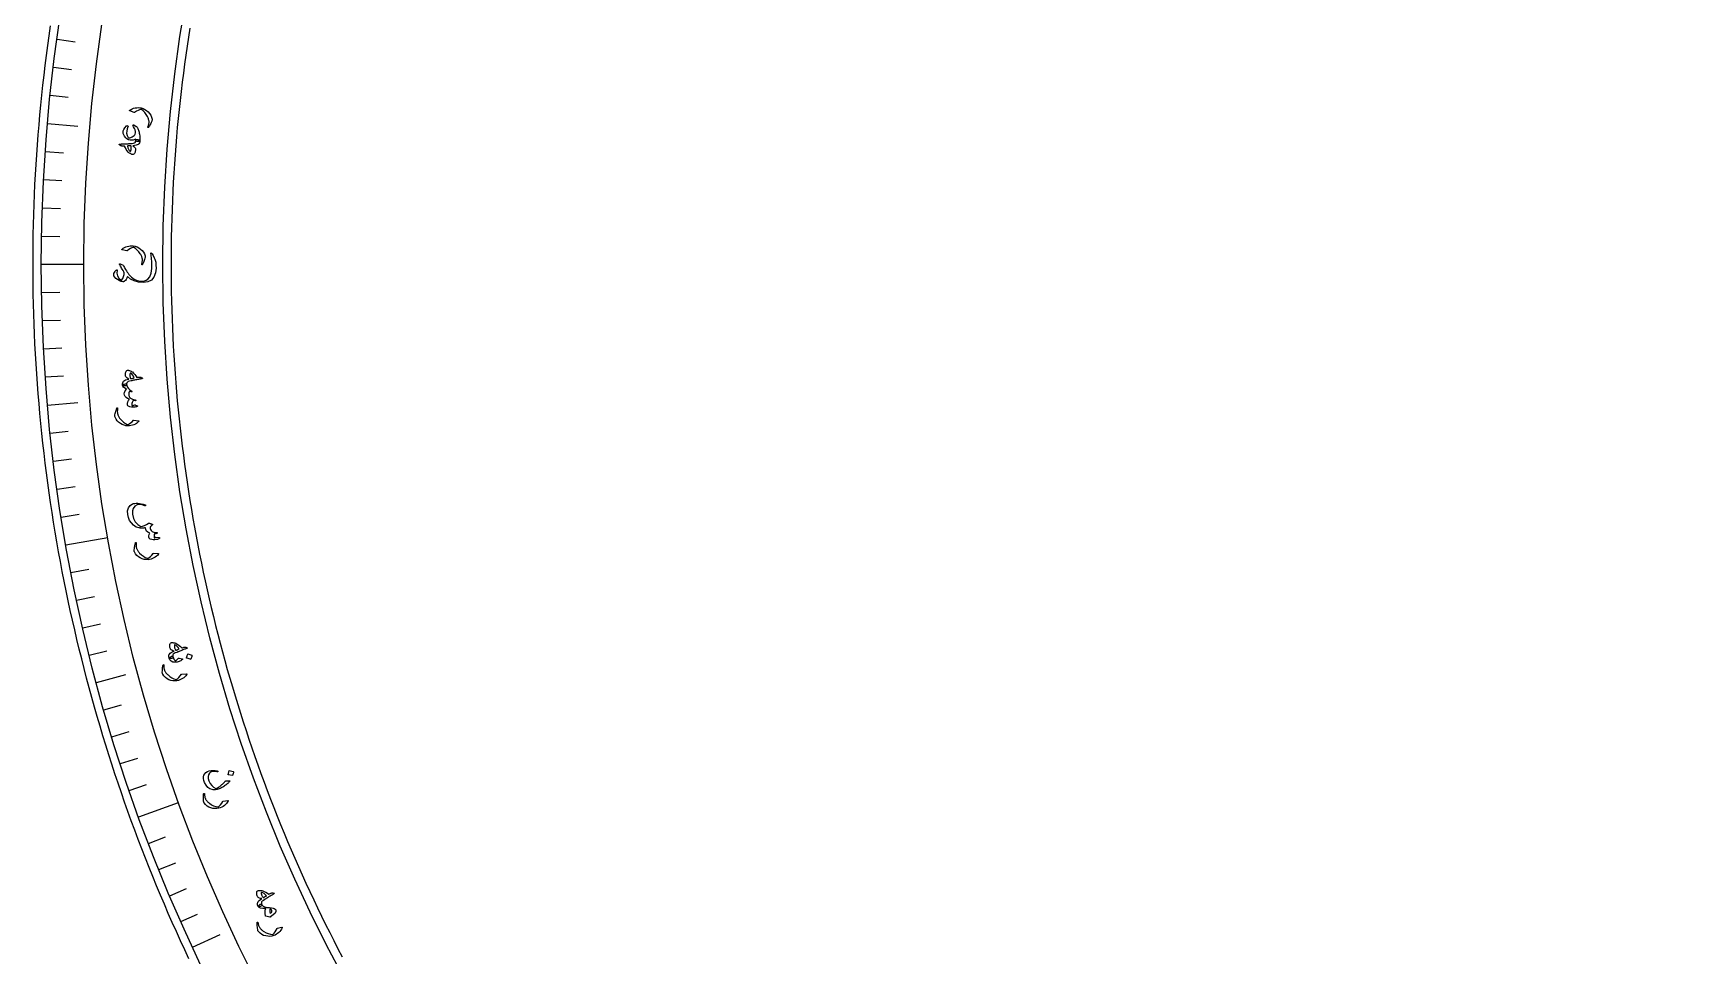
# Model space of a CAD drawing. Header units: millimetres. Extents: x -80 to 80, y -80 to 104.
# Drawn here: x -80.5 to 1.4, y -34.3 to 11.5 of the extents above; entities that cross this region are included whole.
import ezdxf

# ---------------------------------------------------------------- set-up
doc = ezdxf.new("R2010")
doc.units = ezdxf.units.MM
for name, color, linetype in [('CUT_INNER', 6, 'Continuous'), ('CUT_OUTER', 1, 'Continuous'), ('ENGRAVE', 7, 'Continuous'), ('ENGRAVE_FINE', 8, 'Continuous'), ('TEXT', 5, 'Continuous')]:
    doc.layers.add(name, color=color, linetype=linetype)

msp = doc.modelspace()

# ---------------------------------------------------------------- linework, layer by layer
at = {"layer": 'CUT_INNER'}
msp.add_lwpolyline([(-72.7222, 11.7011), (-72.7926, 11.2547), (-72.8603, 10.8078), (-72.9252, 10.3605), (-72.9874, 9.9129), (-73.0469, 9.4648), (-73.1036, 9.0165), (-73.1575, 8.5677), (-73.2087, 8.1187), (-73.2571, 7.6693), (-73.3028, 7.2197), (-73.3457, 6.7698), (-73.3859, 6.3196), (-73.4233, 5.8692), (-73.4579, 5.4186), (-73.4898, 4.9678), (-73.5189, 4.5167), (-73.5452, 4.0655), (-73.5688, 3.6142), (-73.5896, 3.1627), (-73.6076, 2.7111), (-73.6228, 2.2594), (-73.6353, 1.8076), (-73.645, 1.3558), (-73.652, 0.9039), (-73.6561, 0.452), (-73.6575, 0), (-73.6561, -0.452), (-73.652, -0.9039), (-73.645, -1.3558), (-73.6353, -1.8076), (-73.6228, -2.2594), (-73.6076, -2.7111), (-73.5896, -3.1627), (-73.5688, -3.6142), (-73.5452, -4.0655), (-73.5189, -4.5167), (-73.4898, -4.9678), (-73.4579, -5.4186), (-73.4233, -5.8692), (-73.3859, -6.3196), (-73.3457, -6.7698), (-73.3028, -7.2197), (-73.2571, -7.6693), (-73.2087, -8.1187), (-73.1575, -8.5677), (-73.1036, -9.0165), (-73.0469, -9.4648), (-72.9874, -9.9129), (-72.9252, -10.3605), (-72.8603, -10.8078), (-72.7926, -11.2547), (-72.7222, -11.7011), (-72.649, -12.1471), (-72.5731, -12.5926), (-72.4945, -13.0377), (-72.4131, -13.4823), (-72.329, -13.9263), (-72.2422, -14.3699), (-72.1527, -14.8129), (-72.0604, -15.2553), (-71.9655, -15.6972), (-71.8678, -16.1384), (-71.7674, -16.5791), (-71.6643, -17.0192), (-71.5585, -17.4586), (-71.4501, -17.8973), (-71.3389, -18.3354), (-71.2251, -18.7728), (-71.1085, -19.2094), (-70.9893, -19.6454), (-70.8675, -20.0806), (-70.7429, -20.5151), (-70.6157, -20.9487), (-70.4858, -21.3816), (-70.3533, -21.8137), (-70.2181, -22.245), (-70.0803, -22.6754), (-69.9399, -23.105), (-69.7968, -23.5337), (-69.6511, -23.9615), (-69.5027, -24.3885), (-69.3518, -24.8145), (-69.1982, -25.2395), (-69.042, -25.6636), (-68.8833, -26.0868), (-68.7219, -26.509), (-68.558, -26.9301), (-68.3914, -27.3503), (-68.2223, -27.7694), (-68.0507, -28.1875), (-67.8764, -28.6045), (-67.6996, -29.0205), (-67.5203, -29.4353), (-67.3384, -29.8491), (-67.154, -30.2617), (-66.967, -30.6732), (-66.7776, -31.0835), (-66.5856, -31.4926), (-66.3911, -31.9006), (-66.1941, -32.3074), (-65.9946, -32.7129), (-65.7927, -33.1172), (-65.5882, -33.5203), (-65.3813, -33.9221), (-65.1719, -34.3227)], dxfattribs=at)
at = {"layer": 'CUT_OUTER'}
msp.add_lwpolyline([(-72.7711, -34.4182), (-72.981, -33.971), (-73.188, -33.5226), (-73.3923, -33.0729), (-73.5939, -32.6219), (-73.7927, -32.1697), (-73.9887, -31.7164), (-74.1819, -31.2618), (-74.3723, -30.806), (-74.5599, -30.3491), (-74.7447, -29.891), (-74.9267, -29.4318), (-75.1059, -28.9716), (-75.2823, -28.5102), (-75.4558, -28.0477), (-75.6265, -27.5842), (-75.7943, -27.1196), (-75.9593, -26.6541), (-76.1214, -26.1875), (-76.2806, -25.7199), (-76.437, -25.2514), (-76.5905, -24.7819), (-76.7411, -24.3115), (-76.8889, -23.8401), (-77.0337, -23.3679), (-77.1756, -22.8948), (-77.3147, -22.4208), (-77.4508, -21.946), (-77.584, -21.4704), (-77.7143, -20.9939), (-77.8416, -20.5167), (-77.966, -20.0387), (-78.0875, -19.5599), (-78.2061, -19.0804), (-78.3217, -18.6002), (-78.4343, -18.1193), (-78.544, -17.6376), (-78.6508, -17.1554), (-78.7545, -16.6725), (-78.8554, -16.1889), (-78.9532, -15.7048), (-79.0481, -15.22), (-79.14, -14.7347), (-79.2289, -14.2488), (-79.3149, -13.7624), (-79.3978, -13.2755), (-79.4778, -12.7881), (-79.5547, -12.3002), (-79.6287, -11.8118), (-79.6997, -11.323), (-79.7677, -10.8337), (-79.8326, -10.3441), (-79.8946, -9.8541), (-79.9536, -9.3636), (-80.0095, -8.8729), (-80.0624, -8.3818), (-80.1124, -7.8904), (-80.1593, -7.3987), (-80.2032, -6.9067), (-80.244, -6.4144), (-80.2819, -5.9219), (-80.3167, -5.4292), (-80.3485, -4.9363), (-80.3773, -4.4432), (-80.403, -3.9499), (-80.4258, -3.4565), (-80.4455, -2.963), (-80.4621, -2.4693), (-80.4758, -1.9756), (-80.4864, -1.4817), (-80.4939, -0.9879), (-80.4985, -0.4939), (-80.5, 0), (-80.4985, 0.4939), (-80.4939, 0.9879), (-80.4864, 1.4817), (-80.4758, 1.9756), (-80.4621, 2.4693), (-80.4455, 2.963), (-80.4258, 3.4565), (-80.403, 3.9499), (-80.3773, 4.4432), (-80.3485, 4.9363), (-80.3167, 5.4292), (-80.2819, 5.9219), (-80.244, 6.4144), (-80.2032, 6.9067), (-80.1593, 7.3987), (-80.1124, 7.8904), (-80.0624, 8.3818), (-80.0095, 8.8729), (-79.9536, 9.3636), (-79.8946, 9.8541), (-79.8326, 10.3441), (-79.7677, 10.8337), (-79.6997, 11.323), (-79.6287, 11.8118)], dxfattribs=at)
at = {"layer": 'ENGRAVE'}
for points in [[(-79.7847, 6.9803), (-78.2851, 6.8491)], [(-80.0894, 0), (-77.982, 0)], [(-79.7847, -6.9803), (-78.2851, -6.8491)], [(-78.8727, -13.9074), (-76.7972, -13.5414)], [(-77.3605, -20.7287), (-75.9064, -20.3391)], [(-75.2595, -27.3922), (-73.2791, -26.6714)], [(-72.5857, -33.8473), (-71.2214, -33.2111)]]:
    msp.add_lwpolyline(points, dxfattribs=at)
for radius in [80.0894, 77.982, 74.068]:
    msp.add_circle((0, 0), radius, dxfattribs=at)
at = {"layer": 'ENGRAVE_FINE'}
for points in [[(-79.31, 11.1463), (-78.4156, 11.0206)], [(-79.4925, 9.7604), (-78.596, 9.6504)], [(-79.6507, 8.3716), (-78.7524, 8.2772)], [(-79.8944, 5.5868), (-78.9933, 5.5238)], [(-79.9797, 4.1916), (-79.0777, 4.1443)], [(-80.0407, 2.7951), (-79.138, 2.7636)], [(-80.0773, 1.3978), (-79.1742, 1.382)], [(-80.0773, -1.3978), (-79.1742, -1.382)], [(-80.0407, -2.7951), (-79.138, -2.7636)], [(-79.9797, -4.1916), (-79.0777, -4.1443)], [(-79.8944, -5.5868), (-78.9933, -5.5238)], [(-79.6507, -8.3716), (-78.7524, -8.2772)], [(-79.4925, -9.7604), (-78.596, -9.6504)], [(-79.31, -11.1463), (-78.4156, -11.0206)], [(-79.1034, -12.5288), (-78.2113, -12.3875)], [(-78.618, -15.2818), (-77.7314, -15.1094)], [(-78.3393, -16.6515), (-77.4558, -16.4637)], [(-78.0368, -18.0162), (-77.1567, -17.813)], [(-77.7105, -19.3754), (-76.8341, -19.1569)], [(-76.9869, -22.0756), (-76.1187, -21.8267)], [(-76.5899, -23.4159), (-75.7262, -23.1518)], [(-76.1696, -24.749), (-75.3106, -24.4699)], [(-75.7261, -26.0746), (-74.8721, -25.7805)], [(-74.7699, -28.7015), (-73.9267, -28.3778)], [(-74.2576, -30.002), (-73.4202, -29.6637)], [(-73.7227, -31.2934), (-72.8913, -30.9405)], [(-73.1654, -32.5753), (-72.3402, -32.2079)]]:
    msp.add_lwpolyline(points, dxfattribs=at)
at = {"layer": 'TEXT'}
for points in [[(-75.7033, 7.5999), (-75.7073, 7.6016), (-75.7103, 7.6034), (-75.7125, 7.6055), (-75.7139, 7.6078), (-75.7138, 7.6141), (-75.7102, 7.6216), (-75.7031, 7.6301), (-75.6925, 7.6397), (-75.6398, 7.6757), (-75.5801, 7.7053), (-75.5134, 7.7285), (-75.4396, 7.7453), (-75.361, 7.7562), (-75.2842, 7.7598), (-75.2093, 7.7563), (-75.1363, 7.7457), (-75.0418, 7.716), (-74.9524, 7.6739), (-74.8683, 7.6196), (-74.7894, 7.553), (-74.7195, 7.4759), (-74.6648, 7.3905), (-74.6252, 7.2966), (-74.6008, 7.1942), (-74.5976, 7.1671), (-74.5986, 7.1404), (-74.6038, 7.1141), (-74.6132, 7.0881), (-74.6407, 7.029), (-74.6659, 6.9755), (-74.6891, 6.9279), (-74.7101, 6.886), (-74.7291, 6.8501), (-74.7459, 6.8203), (-74.7605, 6.7965), (-74.7731, 6.7788), (-74.7768, 6.7753), (-74.7804, 6.7728), (-74.7839, 6.7714), (-74.7873, 6.7712), (-74.7916, 6.772), (-74.7956, 6.7736), (-74.7992, 6.776), (-74.8024, 6.7793), (-74.8047, 6.7833), (-74.8056, 6.7879), (-74.805, 6.7933), (-74.8029, 6.7994), (-74.7891, 6.8365), (-74.7773, 6.8721), (-74.7674, 6.9061), (-74.7595, 6.9387), (-74.7536, 6.97), (-74.7495, 7.0004), (-74.7474, 7.0298), (-74.7472, 7.0584), (-74.7491, 7.087), (-74.7533, 7.1168), (-74.7597, 7.1479), (-74.7684, 7.1801), (-74.7795, 7.2136), (-74.7932, 7.2483), (-74.8094, 7.2843), (-74.8282, 7.3215), (-74.8899, 7.4269), (-74.9591, 7.519), (-75.0357, 7.5977), (-75.1199, 7.6629), (-75.1268, 7.6673), (-75.135, 7.6701), (-75.1445, 7.6714), (-75.1553, 7.6711), (-75.2205, 7.654), (-75.2941, 7.6243), (-75.3761, 7.5817), (-75.4663, 7.5264), (-75.4719, 7.5241), (-75.4768, 7.5229), (-75.4811, 7.5227), (-75.4847, 7.5237)], [(-75.5077, 6.9042), (-75.3787, 6.8315), (-75.3661, 6.8226), (-75.3559, 6.8142), (-75.3483, 6.8063), (-75.3432, 6.799), (-75.3224, 6.762), (-75.3034, 6.7227), (-75.2861, 6.6811), (-75.2706, 6.6371), (-75.2565, 6.5908), (-75.2436, 6.5425), (-75.2318, 6.492), (-75.2211, 6.4393), (-75.2057, 6.3414), (-75.1982, 6.2553), (-75.1987, 6.1812), (-75.2072, 6.119), (-75.2201, 6.0961), (-75.2429, 6.0821), (-75.2758, 6.077), (-75.3187, 6.0809), (-75.357, 6.0897), (-75.3849, 6.1003), (-75.4025, 6.1125), (-75.4099, 6.1265), (-75.4097, 6.1288), (-75.4095, 6.131), (-75.4093, 6.1332), (-75.4091, 6.1355), (-75.4061, 6.152), (-75.4042, 6.1683), (-75.4035, 6.1844), (-75.4038, 6.2004), (-75.4463, 6.1765), (-75.4925, 6.1592), (-75.5424, 6.1483), (-75.5959, 6.1439), (-75.6907, 6.1503), (-75.7737, 6.1736), (-75.8448, 6.2138), (-75.904, 6.271), (-75.9578, 6.3428), (-75.9979, 6.4121), (-76.0243, 6.479), (-76.037, 6.5433), (-76.031, 6.6109), (-75.9992, 6.6854), (-75.9416, 6.7667), (-75.8581, 6.8545), (-75.8455, 6.8642), (-75.8326, 6.8681), (-75.8193, 6.8663), (-75.8057, 6.8589), (-75.7956, 6.849), (-75.7907, 6.8377), (-75.791, 6.8248), (-75.7965, 6.8104), (-75.8365, 6.7073), (-75.8568, 6.602), (-75.8573, 6.4948), (-75.838, 6.3856), (-75.8237, 6.3418), (-75.8067, 6.3077), (-75.7868, 6.2832), (-75.7642, 6.2685), (-75.7344, 6.2629), (-75.6953, 6.2684), (-75.6468, 6.285), (-75.5888, 6.3127), (-75.5297, 6.3472), (-75.4848, 6.3807), (-75.4541, 6.413), (-75.4376, 6.4443), (-75.4245, 6.5144), (-75.4265, 6.586), (-75.4435, 6.6592), (-75.4756, 6.7342), (-75.5146, 6.8032), (-75.5329, 6.8387), (-75.5428, 6.8667), (-75.5443, 6.8872), (-75.5375, 6.9001), (-75.5301, 6.905), (-75.5227, 6.9072), (-75.5152, 6.907), (-75.5077, 6.9042)], [(-76.2144, 5.9211), (-76.2274, 5.9354), (-76.2283, 5.946), (-76.217, 5.9528), (-76.1936, 5.9558), (-76.1796, 5.9563), (-76.1602, 5.9572), (-76.1354, 5.9585), (-76.1052, 5.9603), (-76.0694, 5.9623), (-76.0276, 5.9644), (-75.9798, 5.9666), (-75.9261, 5.9689), (-75.8734, 5.9712), (-75.8261, 5.9732), (-75.7844, 5.975), (-75.7483, 5.9764), (-75.7178, 5.9776), (-75.693, 5.9786), (-75.6741, 5.9793), (-75.6611, 5.9797), (-75.5784, 5.9848), (-75.5135, 5.9962), (-75.4665, 6.0142), (-75.4373, 6.0386), (-75.4253, 6.0565), (-75.4166, 6.0786), (-75.4112, 6.1049), (-75.4091, 6.1355), (-75.4047, 6.1533), (-75.3948, 6.1664), (-75.3793, 6.1748), (-75.3582, 6.1786), (-75.3332, 6.1785), (-75.3082, 6.1756), (-75.2831, 6.1699), (-75.2579, 6.1614), (-75.2367, 6.1514), (-75.2212, 6.141), (-75.2114, 6.1302), (-75.2072, 6.119), (-75.2125, 6.0606), (-75.2272, 6.0111), (-75.2513, 5.9705), (-75.2849, 5.9388), (-75.3325, 5.9135), (-75.3939, 5.8945), (-75.4693, 5.8815), (-75.5586, 5.8746), (-75.5074, 5.8388), (-75.4676, 5.8033), (-75.4394, 5.7682), (-75.4227, 5.7335), (-75.4179, 5.706), (-75.4176, 5.674), (-75.4219, 5.6376), (-75.4307, 5.5968), (-75.4438, 5.554), (-75.4579, 5.5183), (-75.4733, 5.4898), (-75.4898, 5.4683), (-75.5095, 5.4514), (-75.5296, 5.4408), (-75.5501, 5.4363), (-75.571, 5.4381), (-75.5967, 5.4452), (-75.625, 5.4561), (-75.6558, 5.4709), (-75.6892, 5.4895), (-75.7225, 5.51), (-75.749, 5.5278), (-75.7687, 5.5428), (-75.7815, 5.555), (-75.8324, 5.6215), (-75.8796, 5.6935), (-75.9228, 5.7709), (-75.9622, 5.8539), (-76.0055, 5.8542), (-76.0428, 5.855), (-76.0742, 5.8561), (-76.0996, 5.8576), (-76.1209, 5.8605), (-76.1397, 5.8658), (-76.156, 5.8735), (-76.1699, 5.8835)], [(-75.824, 5.859), (-75.8024, 5.7754), (-75.7732, 5.7036), (-75.7367, 5.6438), (-75.6927, 5.5959), (-75.6864, 5.5925), (-75.6805, 5.5922), (-75.675, 5.595), (-75.6697, 5.601), (-75.6579, 5.6237), (-75.6484, 5.6485), (-75.6411, 5.6755), (-75.636, 5.7046), (-75.6332, 5.7358), (-75.6325, 5.7692), (-75.6341, 5.8047), (-75.6379, 5.8424), (-75.6393, 5.8483), (-75.642, 5.8546), (-75.6462, 5.8613), (-75.6517, 5.8683), (-75.6702, 5.8684), (-75.6895, 5.8681), (-75.7098, 5.8675), (-75.7309, 5.8665), (-75.7529, 5.8652), (-75.7757, 5.8635), (-75.7994, 5.8615), (-75.824, 5.859)], [(-76.0805, 0.7145), (-76.0846, 0.7158), (-76.0878, 0.7174), (-76.0902, 0.7193), (-76.0917, 0.7214), (-76.0922, 0.7278), (-76.0893, 0.7355), (-76.083, 0.7446), (-76.0733, 0.7551), (-76.0241, 0.7958), (-75.9673, 0.8307), (-75.9029, 0.8598), (-75.8311, 0.8832), (-75.7537, 0.9011), (-75.6776, 0.9117), (-75.6027, 0.915), (-75.529, 0.9111), (-75.4322, 0.89), (-75.3394, 0.8562), (-75.2507, 0.8097), (-75.166, 0.7505), (-75.0894, 0.6801), (-75.0272, 0.6), (-74.9794, 0.5101), (-74.9458, 0.4103), (-74.9401, 0.3836), (-74.9387, 0.3569), (-74.9415, 0.3302), (-74.9485, 0.3036), (-74.9705, 0.2421), (-74.9908, 0.1866), (-75.0096, 0.1371), (-75.0268, 0.0935), (-75.0423, 0.056), (-75.0564, 0.0248), (-75.0688, -0.0002), (-75.0797, -0.0189), (-75.0831, -0.0228), (-75.0865, -0.0256), (-75.0899, -0.0273), (-75.0932, -0.0279), (-75.0976, -0.0274), (-75.1017, -0.0262), (-75.1055, -0.0241), (-75.109, -0.0212), (-75.1117, -0.0174), (-75.1129, -0.0128), (-75.1128, -0.0074), (-75.1112, -0.0011), (-75.1009, 0.037), (-75.0924, 0.0735), (-75.0856, 0.1083), (-75.0807, 0.1415), (-75.0776, 0.1732), (-75.0764, 0.2038), (-75.0769, 0.2334), (-75.0793, 0.2618), (-75.0837, 0.2901), (-75.0906, 0.3195), (-75.0998, 0.3498), (-75.1114, 0.3811), (-75.1255, 0.4134), (-75.1423, 0.4468), (-75.1617, 0.4811), (-75.1838, 0.5165), (-75.2548, 0.6159), (-75.332, 0.7013), (-75.4154, 0.7728), (-75.5052, 0.8301), (-75.5125, 0.8338), (-75.5209, 0.8359), (-75.5304, 0.8363), (-75.5412, 0.835), (-75.6046, 0.8121), (-75.6752, 0.7758), (-75.7529, 0.7261), (-75.8378, 0.6627), (-75.8432, 0.66), (-75.848, 0.6583), (-75.8522, 0.6578), (-75.8559, 0.6584)], [(-76.487, -0.5731), (-76.4968, -0.5375), (-76.4965, -0.4988), (-76.486, -0.4569), (-76.4655, -0.4118), (-76.452, -0.3888), (-76.4384, -0.3677), (-76.4246, -0.3485), (-76.4107, -0.331), (-76.3968, -0.3155), (-76.383, -0.3017), (-76.3693, -0.2898), (-76.3558, -0.2798), (-76.3426, -0.2731), (-76.3344, -0.2758), (-76.3312, -0.2878), (-76.3331, -0.3092), (-76.3415, -0.4447), (-76.3114, -0.5701), (-76.2429, -0.6851), (-76.136, -0.7896), (-76.1291, -0.7925), (-76.1219, -0.7923), (-76.1145, -0.789), (-76.1068, -0.7825), (-76.046, -0.6995), (-76.006, -0.6101), (-75.9867, -0.5141), (-75.9882, -0.4115), (-75.9919, -0.3931), (-76.0008, -0.3693), (-76.0147, -0.3402), (-76.0337, -0.3057), (-76.0722, -0.2429), (-76.1061, -0.1874), (-76.1355, -0.1392), (-76.1603, -0.0983), (-76.1806, -0.0647), (-76.1964, -0.0384), (-76.2077, -0.0195), (-76.2144, -0.0079), (-76.2196, 0.0086), (-76.215, 0.0175), (-76.2005, 0.0188), (-76.1762, 0.0124), (-76.1123, -0.012), (-76.0647, -0.0333), (-76.0335, -0.0515), (-76.0185, -0.0665), (-75.9965, -0.113), (-75.9708, -0.162), (-75.9416, -0.2137), (-75.9089, -0.268), (-75.8726, -0.325), (-75.8327, -0.3845), (-75.7892, -0.4466), (-75.7422, -0.5113), (-75.6254, -0.6407), (-75.4887, -0.7381), (-75.3322, -0.8036), (-75.1561, -0.8374), (-75.0604, -0.838), (-74.9717, -0.822), (-74.8898, -0.7895), (-74.8149, -0.7404), (-74.715, -0.619), (-74.6473, -0.4413), (-74.6114, -0.2074), (-74.6069, 0.083), (-74.6096, 0.1279), (-74.6135, 0.1763), (-74.6184, 0.2281), (-74.6244, 0.2834), (-74.6316, 0.3421), (-74.6402, 0.4039), (-74.6501, 0.469), (-74.6613, 0.5372), (-74.6625, 0.549), (-74.6617, 0.5577), (-74.659, 0.5634), (-74.6543, 0.566), (-74.6316, 0.5549), (-74.5973, 0.5108), (-74.5514, 0.4337), (-74.4937, 0.3238), (-74.462, 0.2571), (-74.4384, 0.1988), (-74.4229, 0.1488), (-74.4155, 0.1071), (-74.4037, -0.048), (-74.4018, -0.1888), (-74.4098, -0.3152), (-74.4278, -0.4273), (-74.5067, -0.6395), (-74.6337, -0.7895), (-74.8093, -0.8774), (-75.0338, -0.9029), (-75.27, -0.8803), (-75.4788, -0.8242), (-75.66, -0.7344), (-75.8135, -0.6108), (-75.8491, -0.6924), (-75.8853, -0.7589), (-75.9222, -0.8102), (-75.9598, -0.8464), (-75.975, -0.8563), (-75.9917, -0.8631), (-76.0098, -0.8668), (-76.0294, -0.8675), (-76.0821, -0.8603), (-76.132, -0.8489), (-76.1792, -0.8331), (-76.2236, -0.8131), (-76.3131, -0.7599), (-76.3868, -0.7021), (-76.4448, -0.6398), (-76.487, -0.5731)], [(-75.0938, -5.6345), (-75.0788, -5.6466), (-75.0763, -5.6567), (-75.0864, -5.6651), (-75.109, -5.6715), (-75.1228, -5.6741), (-75.1419, -5.6779), (-75.1662, -5.683), (-75.1958, -5.6893), (-75.2309, -5.6967), (-75.2719, -5.7052), (-75.3187, -5.7146), (-75.3714, -5.7251), (-75.4232, -5.7354), (-75.4696, -5.7447), (-75.5105, -5.7528), (-75.546, -5.7598), (-75.576, -5.7657), (-75.6003, -5.7704), (-75.6188, -5.774), (-75.6317, -5.7765), (-75.7126, -5.7942), (-75.7749, -5.8157), (-75.8185, -5.8408), (-75.8436, -5.8696), (-75.8526, -5.8893), (-75.8577, -5.9126), (-75.8589, -5.9396), (-75.856, -5.9702), (-75.8575, -5.9886), (-75.8653, -6.0032), (-75.8792, -6.0141), (-75.8994, -6.0212), (-75.9241, -6.0252), (-75.9493, -6.0263), (-75.9749, -6.0247), (-76.0011, -6.0202), (-76.0237, -6.0136), (-76.0407, -6.0058), (-76.0521, -5.9966), (-76.058, -5.9861), (-76.0621, -5.927), (-76.0554, -5.8752), (-76.0379, -5.8309), (-76.0097, -5.794), (-75.9666, -5.7615), (-75.9088, -5.7331), (-75.8362, -5.7086), (-75.749, -5.6882), (-75.8051, -5.6605), (-75.8498, -5.6313), (-75.8829, -5.6006), (-75.9046, -5.5685), (-75.9135, -5.5419), (-75.9185, -5.5101), (-75.9196, -5.4733), (-75.9168, -5.4313), (-75.9101, -5.3868), (-75.9012, -5.3493), (-75.8901, -5.3186), (-75.8768, -5.2949), (-75.8597, -5.2754), (-75.8413, -5.2619), (-75.8216, -5.2546), (-75.8007, -5.2535), (-75.7742, -5.2569), (-75.7447, -5.2637), (-75.7121, -5.274), (-75.6765, -5.2877), (-75.6405, -5.3033), (-75.6118, -5.317), (-75.5902, -5.329), (-75.5758, -5.3393), (-75.5158, -5.3976), (-75.4587, -5.4616), (-75.4045, -5.5313), (-75.3532, -5.6068), (-75.3104, -5.6006), (-75.2733, -5.5958), (-75.2421, -5.5922), (-75.2168, -5.5899), (-75.1953, -5.5896), (-75.176, -5.5919), (-75.1587, -5.5969), (-75.1434, -5.6046)], [(-75.489, -5.6327), (-75.523, -5.5535), (-75.5624, -5.4871), (-75.6073, -5.4334), (-75.6578, -5.3925), (-75.6644, -5.39), (-75.6703, -5.3905), (-75.6754, -5.3942), (-75.6798, -5.4008), (-75.6881, -5.425), (-75.6939, -5.4509), (-75.6972, -5.4787), (-75.698, -5.5082), (-75.6962, -5.5396), (-75.6918, -5.5727), (-75.685, -5.6076), (-75.6755, -5.6443), (-75.6733, -5.6499), (-75.6696, -5.6557), (-75.6645, -5.6617), (-75.658, -5.6678), (-75.6397, -5.6651), (-75.6206, -5.6619), (-75.6007, -5.6583), (-75.58, -5.6541), (-75.5584, -5.6495), (-75.5361, -5.6443), (-75.513, -5.6387), (-75.489, -5.6327)], [(-75.3251, -7.0205), (-75.3213, -7.0251), (-75.3219, -7.0309), (-75.3269, -7.038), (-75.3363, -7.0463), (-75.3526, -7.0559), (-75.3764, -7.0642), (-75.4077, -7.0712), (-75.4465, -7.077), (-75.4907, -7.0818), (-75.5341, -7.0835), (-75.5766, -7.082), (-75.6183, -7.0772), (-75.7002, -7.0597), (-75.76, -7.0372), (-75.7976, -7.0098), (-75.813, -6.9775), (-75.8156, -6.8979), (-75.8016, -6.8228), (-75.7711, -6.7522), (-75.724, -6.6861), (-75.8105, -6.6513), (-75.8795, -6.6068), (-75.9309, -6.5529), (-75.9648, -6.4894), (-75.9768, -6.4207), (-75.9653, -6.3492), (-75.9303, -6.275), (-75.8716, -6.198), (-75.95, -6.146), (-76.0072, -6.0933), (-76.0432, -6.04), (-76.058, -5.9861), (-76.0527, -5.9746), (-76.035, -5.9627), (-76.0049, -5.9505), (-75.9625, -5.9378), (-75.9201, -5.9311), (-75.8882, -5.9342), (-75.8669, -5.9473), (-75.856, -5.9702), (-75.8244, -6.0722), (-75.7714, -6.1593), (-75.6973, -6.2316), (-75.6021, -6.2889), (-75.5969, -6.292), (-75.5931, -6.2955), (-75.5906, -6.2994), (-75.5896, -6.3037), (-75.5897, -6.3091), (-75.591, -6.314), (-75.5934, -6.3184), (-75.597, -6.3224), (-75.6089, -6.3255), (-75.6298, -6.3223), (-75.6597, -6.3128), (-75.6986, -6.297), (-75.7252, -6.3242), (-75.7432, -6.3646), (-75.7524, -6.4182), (-75.7528, -6.4848), (-75.7284, -6.5658), (-75.6659, -6.6329), (-75.5653, -6.6861), (-75.4266, -6.7253), (-75.4196, -6.7272), (-75.4144, -6.7298), (-75.4111, -6.7332), (-75.4098, -6.7373), (-75.4097, -6.7437), (-75.4109, -6.7493), (-75.4133, -6.7541), (-75.4169, -6.7583), (-75.4223, -6.7616), (-75.4277, -6.7637), (-75.4333, -6.7648), (-75.4389, -6.7647), (-75.5351, -6.7508), (-75.556, -6.7791), (-75.5737, -6.8124), (-75.588, -6.8509), (-75.599, -6.8944), (-75.6049, -6.9364), (-75.6042, -6.9679), (-75.5967, -6.9888), (-75.5826, -6.9992), (-75.5624, -7.0012), (-75.5342, -6.9965), (-75.4983, -6.9851), (-75.4544, -6.967), (-75.4415, -6.9683), (-75.4156, -6.9776), (-75.3768, -6.995), (-75.3251, -7.0205)], [(-75.2664, -7.7569), (-75.2622, -7.7577), (-75.2589, -7.7589), (-75.2563, -7.7605), (-75.2545, -7.7624), (-75.2533, -7.7686), (-75.2553, -7.7766), (-75.2606, -7.7863), (-75.269, -7.7978), (-75.3133, -7.8436), (-75.3658, -7.8847), (-75.4263, -7.921), (-75.495, -7.9525), (-75.5698, -7.9794), (-75.6441, -7.9989), (-75.7181, -8.011), (-75.7918, -8.0156), (-75.8904, -8.0058), (-75.9865, -7.9826), (-76.0801, -7.946), (-76.171, -7.8958), (-76.2552, -7.833), (-76.326, -7.7585), (-76.3835, -7.6722), (-76.4277, -7.5741), (-76.4361, -7.5475), (-76.4403, -7.5204), (-76.4403, -7.4929), (-76.4361, -7.4651), (-76.4206, -7.4002), (-76.406, -7.3417), (-76.3922, -7.2894), (-76.3794, -7.2434), (-76.3676, -7.2037), (-76.3566, -7.1706), (-76.3466, -7.144), (-76.3375, -7.124), (-76.3345, -7.1197), (-76.3314, -7.1166), (-76.3282, -7.1145), (-76.3249, -7.1137), (-76.3205, -7.1137), (-76.3164, -7.1146), (-76.3124, -7.1164), (-76.3086, -7.119), (-76.3056, -7.1226), (-76.3039, -7.1271), (-76.3035, -7.1327), (-76.3044, -7.1392), (-76.3111, -7.1789), (-76.3161, -7.2168), (-76.3194, -7.2528), (-76.321, -7.2869), (-76.3209, -7.3195), (-76.3191, -7.3508), (-76.3156, -7.3807), (-76.3104, -7.4093), (-76.303, -7.4377), (-76.2932, -7.4668), (-76.2808, -7.4967), (-76.266, -7.5273), (-76.2486, -7.5586), (-76.2283, -7.5906), (-76.2053, -7.6234), (-76.1796, -7.6568), (-76.098, -7.7497), (-76.0117, -7.8274), (-75.9207, -7.8899), (-75.8249, -7.9372), (-75.8172, -7.9401), (-75.8086, -7.9412), (-75.7991, -7.9405), (-75.7886, -7.938), (-75.7282, -7.9078), (-75.6623, -7.8635), (-75.5906, -7.805), (-75.5134, -7.7325), (-75.5083, -7.7292), (-75.5038, -7.727), (-75.4996, -7.726), (-75.4959, -7.7262)], [(-74.2512, -13.5416), (-74.2408, -13.5437), (-74.233, -13.5474), (-74.2278, -13.5527), (-74.2251, -13.5596), (-74.2245, -13.569), (-74.2264, -13.5775), (-74.2307, -13.585), (-74.2376, -13.5915), (-74.2629, -13.6091), (-74.2956, -13.6243), (-74.3356, -13.6372), (-74.3829, -13.6478), (-74.4616, -13.6572), (-74.5381, -13.6562), (-74.6126, -13.6449), (-74.6849, -13.623), (-74.703, -13.6143), (-74.7176, -13.6038), (-74.7289, -13.5915), (-74.7367, -13.5775), (-74.75, -13.5239), (-74.751, -13.4638), (-74.7396, -13.3972), (-74.716, -13.3242), (-74.8028, -13.2818), (-74.8657, -13.2243), (-74.9046, -13.152), (-74.9195, -13.0648), (-74.9667, -13.0701), (-75.0124, -13.0739), (-75.0566, -13.076), (-75.0991, -13.0766), (-75.1403, -13.0757), (-75.1805, -13.0733), (-75.2197, -13.0694), (-75.2578, -13.064), (-75.3277, -13.0482), (-75.3942, -13.022), (-75.4573, -12.9854), (-75.5171, -12.9383), (-75.6253, -12.8224), (-75.7091, -12.6944), (-75.7684, -12.5543), (-75.8032, -12.4022), (-75.8081, -12.2254), (-75.7693, -12.0789), (-75.687, -11.9629), (-75.5613, -11.8774), (-75.5137, -11.861), (-75.4561, -11.8506), (-75.3885, -11.8459), (-75.3108, -11.8472), (-75.2246, -11.8552), (-75.1338, -11.8713), (-75.0382, -11.8955), (-74.9379, -11.9276), (-74.9315, -11.9304), (-74.9266, -11.9343), (-74.9232, -11.9393), (-74.9214, -11.9455), (-74.921, -11.9518), (-74.9218, -11.9575), (-74.9238, -11.9625), (-74.9271, -11.9669), (-74.9324, -11.9703), (-74.9382, -11.9721), (-74.9446, -11.9723), (-74.9516, -11.9708), (-75.0846, -11.9309), (-75.1923, -11.9086), (-75.2746, -11.9039), (-75.3317, -11.9169), (-75.4499, -11.9936), (-75.5281, -12.0974), (-75.5662, -12.2282), (-75.564, -12.3861), (-75.5148, -12.5993), (-75.43, -12.7725), (-75.31, -12.9054), (-75.155, -12.9979), (-75.0661, -12.9821), (-74.9746, -12.9513), (-74.8805, -12.9054), (-74.7839, -12.8446), (-74.7743, -12.8374), (-74.7654, -12.8329), (-74.7571, -12.831), (-74.7496, -12.8319), (-74.7228, -12.8395), (-74.6976, -12.8469), (-74.674, -12.854), (-74.6521, -12.8608), (-74.632, -12.8673), (-74.6142, -12.8736), (-74.5985, -12.8797), (-74.5849, -12.8857), (-74.579, -12.8893), (-74.5761, -12.8938), (-74.5762, -12.8991), (-74.5793, -12.9052), (-74.5819, -12.9085), (-74.5859, -12.9132), (-74.5914, -12.9193), (-74.5984, -12.9267), (-74.6069, -12.9353), (-74.617, -12.9448), (-74.6286, -12.9551), (-74.6418, -12.9662), (-74.6671, -12.9886), (-74.685, -13.0068), (-74.6957, -13.0209), (-74.6991, -13.031), (-74.6939, -13.0894), (-74.6739, -13.1453), (-74.6392, -13.1986), (-74.5898, -13.2492), (-74.5601, -13.2655), (-74.5137, -13.2785), (-74.4508, -13.2882), (-74.3713, -13.2946), (-74.3638, -13.2953), (-74.3571, -13.2978), (-74.3511, -13.3021), (-74.346, -13.3083), (-74.3424, -13.3144), (-74.3404, -13.3204), (-74.3402, -13.3265), (-74.3417, -13.3326), (-74.354, -13.3435), (-74.3795, -13.3513), (-74.4181, -13.3561), (-74.4698, -13.3579), (-74.4892, -13.4074), (-74.4986, -13.4583), (-74.498, -13.5106), (-74.4874, -13.5642), (-74.4714, -13.5605), (-74.4586, -13.5561), (-74.4491, -13.5508), (-74.4429, -13.5446), (-74.4373, -13.5379), (-74.4312, -13.5334), (-74.4248, -13.5311), (-74.4179, -13.531)], [(-74.2944, -14.3369), (-74.2902, -14.3373), (-74.2867, -14.3382), (-74.284, -14.3396), (-74.2821, -14.3413), (-74.2803, -14.3474), (-74.2816, -14.3555), (-74.286, -14.3657), (-74.2934, -14.3778), (-74.3335, -14.4274), (-74.3822, -14.4729), (-74.4393, -14.5144), (-74.505, -14.5518), (-74.577, -14.5852), (-74.6494, -14.6111), (-74.722, -14.6296), (-74.795, -14.6407), (-74.8941, -14.6397), (-74.9919, -14.625), (-75.0883, -14.5967), (-75.1833, -14.5547), (-75.2726, -14.4996), (-75.3497, -14.4315), (-75.4146, -14.3506), (-75.4672, -14.2568), (-75.4779, -14.231), (-75.4845, -14.2044), (-75.4869, -14.177), (-75.4852, -14.1489), (-75.4754, -14.083), (-75.466, -14.0233), (-75.4569, -13.9701), (-75.4482, -13.9231), (-75.4399, -13.8826), (-75.4319, -13.8486), (-75.4242, -13.8213), (-75.4169, -13.8005), (-75.4143, -13.796), (-75.4115, -13.7926), (-75.4085, -13.7903), (-75.4053, -13.7891), (-75.4009, -13.7887), (-75.3967, -13.7893), (-75.3926, -13.7907), (-75.3886, -13.793), (-75.3852, -13.7963), (-75.3832, -13.8007), (-75.3823, -13.8061), (-75.3827, -13.8127), (-75.3858, -13.8529), (-75.3874, -13.891), (-75.3876, -13.9272), (-75.3862, -13.9614), (-75.3832, -13.9938), (-75.3787, -14.0248), (-75.3726, -14.0543), (-75.3648, -14.0824), (-75.355, -14.11), (-75.3426, -14.1381), (-75.3277, -14.1667), (-75.3103, -14.1959), (-75.2902, -14.2256), (-75.2672, -14.2558), (-75.2414, -14.2864), (-75.2128, -14.3174), (-75.1234, -14.4028), (-75.0306, -14.4726), (-74.9344, -14.5268), (-74.8349, -14.5656), (-74.827, -14.5678), (-74.8183, -14.5681), (-74.8089, -14.5666), (-74.7987, -14.5631), (-74.7412, -14.5278), (-74.6793, -14.4778), (-74.6131, -14.4133), (-74.5425, -14.3343), (-74.5378, -14.3305), (-74.5334, -14.3279), (-74.5294, -14.3266), (-74.5257, -14.3265)], [(-72.8691, -18.9978), (-72.8522, -19.0069), (-72.8479, -19.0165), (-72.8564, -19.0265), (-72.8775, -19.0369), (-72.8906, -19.0419), (-72.9086, -19.0491), (-72.9317, -19.0584), (-72.9596, -19.0699), (-72.9929, -19.0836), (-73.0317, -19.0992), (-73.0761, -19.1169), (-73.126, -19.1366), (-73.1751, -19.1561), (-73.2191, -19.1735), (-73.2579, -19.1888), (-73.2916, -19.202), (-73.32, -19.2132), (-73.3431, -19.2222), (-73.3607, -19.2291), (-73.3729, -19.2338), (-73.4493, -19.2658), (-73.5067, -19.298), (-73.5452, -19.3306), (-73.5646, -19.3634), (-73.57, -19.3844), (-73.5709, -19.4082), (-73.5672, -19.435), (-73.5589, -19.4646), (-73.5571, -19.483), (-73.5621, -19.4987), (-73.5739, -19.5119), (-73.5924, -19.5226), (-73.616, -19.5309), (-73.6406, -19.5365), (-73.6661, -19.5395), (-73.6927, -19.5398), (-73.716, -19.5374), (-73.7342, -19.5327), (-73.7471, -19.5257), (-73.7548, -19.5164), (-73.7694, -19.459), (-73.772, -19.4069), (-73.7628, -19.3601), (-73.7416, -19.3188), (-73.705, -19.2791), (-73.6532, -19.2407), (-73.5863, -19.2037), (-73.5041, -19.168), (-73.5643, -19.1508), (-73.6135, -19.13), (-73.6516, -19.1058), (-73.6787, -19.0781), (-73.6922, -19.0535), (-73.7028, -19.0231), (-73.7105, -18.9871), (-73.7153, -18.9453), (-73.7166, -18.9004), (-73.7146, -18.8618), (-73.7092, -18.8297), (-73.7003, -18.804), (-73.687, -18.7817), (-73.6713, -18.7652), (-73.6533, -18.7545), (-73.6329, -18.7496), (-73.6062, -18.7481), (-73.5759, -18.7496), (-73.542, -18.7539), (-73.5045, -18.761), (-73.4664, -18.7698), (-73.4356, -18.7782), (-73.4122, -18.7862), (-73.3962, -18.7937), (-73.3267, -18.8402), (-73.2591, -18.893), (-73.1933, -18.9519), (-73.1293, -19.017), (-73.0883, -19.0033), (-73.0527, -18.9918), (-73.0226, -18.9827), (-72.9981, -18.9759), (-72.9771, -18.9717), (-72.9576, -18.9706), (-72.9397, -18.9724), (-72.9233, -18.9773)], [(-73.2609, -19.5254), (-73.1098, -19.5502), (-73.0926, -19.5552), (-73.0847, -19.5632), (-73.0863, -19.5744), (-73.0972, -19.5886), (-73.133, -19.6192), (-73.1718, -19.6459), (-73.2136, -19.6687), (-73.2582, -19.6877), (-73.3061, -19.7028), (-73.3576, -19.7139), (-73.4126, -19.7209), (-73.4711, -19.7239), (-73.5741, -19.7128), (-73.6557, -19.6745), (-73.7159, -19.609), (-73.7548, -19.5164), (-73.7508, -19.5035), (-73.7329, -19.4867), (-73.7013, -19.4659), (-73.6559, -19.4412), (-73.6308, -19.4309), (-73.6093, -19.426), (-73.5913, -19.4263), (-73.5768, -19.432), (-73.5703, -19.4379), (-73.5652, -19.4453), (-73.5614, -19.4542), (-73.5589, -19.4646), (-73.541, -19.5245), (-73.5148, -19.5738), (-73.4803, -19.6123), (-73.4376, -19.6402), (-73.4346, -19.6411), (-73.4311, -19.6408), (-73.427, -19.6391), (-73.4224, -19.6361), (-73.394, -19.6193), (-73.3661, -19.5983), (-73.3387, -19.5731), (-73.3119, -19.5437), (-73.3015, -19.5336), (-73.2895, -19.5272), (-73.276, -19.5245), (-73.2609, -19.5254)], [(-73.2583, -19.0667), (-73.3059, -18.995), (-73.3565, -18.9367), (-73.4104, -18.8919), (-73.4674, -18.8607), (-73.4744, -18.8594), (-73.48, -18.861), (-73.4844, -18.8655), (-73.4875, -18.8728), (-73.4914, -18.8981), (-73.4925, -18.9247), (-73.4907, -18.9526), (-73.4862, -18.9818), (-73.4788, -19.0123), (-73.4686, -19.0441), (-73.4555, -19.0772), (-73.4397, -19.1116), (-73.4365, -19.1168), (-73.4318, -19.1218), (-73.4257, -19.1268), (-73.4182, -19.1316), (-73.4007, -19.1257), (-73.3825, -19.1191), (-73.3636, -19.1119), (-73.3439, -19.1041), (-73.3236, -19.0957), (-73.3025, -19.0867), (-73.2808, -19.077), (-73.2583, -19.0667)], [(-72.6313, -19.3784), (-72.6279, -19.3803), (-72.6253, -19.3837), (-72.6234, -19.3884), (-72.6224, -19.3945), (-72.6283, -19.4409), (-72.6387, -19.486), (-72.6535, -19.5297), (-72.6727, -19.572), (-72.6761, -19.5765), (-72.6801, -19.5792), (-72.6845, -19.58), (-72.6895, -19.5788), (-72.882, -19.5217), (-72.887, -19.519), (-72.8892, -19.5144), (-72.8888, -19.5079), (-72.8856, -19.4995), (-72.8829, -19.4923), (-72.8789, -19.4809), (-72.8737, -19.4655), (-72.8673, -19.446), (-72.8597, -19.4221), (-72.851, -19.3936), (-72.8412, -19.3604), (-72.8302, -19.3227), (-72.8281, -19.3175), (-72.8254, -19.3145), (-72.8221, -19.3136), (-72.8183, -19.3149)], [(-72.891, -20.3004), (-72.8867, -20.3006), (-72.8832, -20.3012), (-72.8804, -20.3023), (-72.8783, -20.3039), (-72.8761, -20.3098), (-72.8767, -20.318), (-72.8803, -20.3285), (-72.8867, -20.3412), (-72.9226, -20.3938), (-72.9674, -20.4431), (-73.021, -20.4891), (-73.0835, -20.5318), (-73.1526, -20.5708), (-73.2226, -20.6025), (-73.2935, -20.6268), (-73.3653, -20.6438), (-73.4642, -20.6508), (-73.5629, -20.6441), (-73.6613, -20.6236), (-73.7594, -20.5895), (-73.8528, -20.5418), (-73.9352, -20.4802), (-74.0064, -20.4048), (-74.0664, -20.3155), (-74.0792, -20.2907), (-74.0879, -20.2647), (-74.0926, -20.2376), (-74.0931, -20.2094), (-74.0887, -20.1429), (-74.0841, -20.0827), (-74.0794, -20.0289), (-74.0745, -19.9814), (-74.0694, -19.9403), (-74.0642, -19.9058), (-74.0588, -19.8779), (-74.0532, -19.8566), (-74.051, -19.8519), (-74.0485, -19.8483), (-74.0457, -19.8458), (-74.0425, -19.8444), (-74.0382, -19.8436), (-74.034, -19.8438), (-74.0297, -19.8449), (-74.0256, -19.8469), (-74.022, -19.8499), (-74.0195, -19.8541), (-74.0182, -19.8595), (-74.0181, -19.866), (-74.018, -19.9063), (-74.0165, -19.9445), (-74.0137, -19.9806), (-74.0096, -20.0145), (-74.004, -20.0466), (-73.997, -20.0771), (-73.9885, -20.106), (-73.9785, -20.1334), (-73.9665, -20.1601), (-73.9519, -20.1871), (-73.9347, -20.2145), (-73.9149, -20.2422), (-73.8925, -20.2701), (-73.8672, -20.2983), (-73.839, -20.3267), (-73.8079, -20.3554), (-73.712, -20.4332), (-73.6138, -20.4953), (-73.5135, -20.5416), (-73.4112, -20.5721), (-73.4032, -20.5737), (-73.3945, -20.5733), (-73.3852, -20.571), (-73.3753, -20.5668), (-73.3208, -20.5269), (-73.2633, -20.4721), (-73.2025, -20.4024), (-73.1385, -20.3179), (-73.1341, -20.3138), (-73.13, -20.3109), (-73.126, -20.3092), (-73.1224, -20.3088)], [(-70.7552, -25.6399), (-70.7845, -25.6704), (-70.8157, -25.701), (-70.8485, -25.7317), (-70.8832, -25.7625), (-70.92, -25.7931), (-70.9592, -25.8235), (-71.001, -25.8536), (-71.0452, -25.8834), (-71.0899, -25.9115), (-71.135, -25.937), (-71.1806, -25.9601), (-71.2266, -25.9806), (-71.2733, -25.9987), (-71.3207, -26.0143), (-71.3688, -26.0275), (-71.4177, -26.0383), (-71.4704, -26.0458), (-71.5207, -26.0482), (-71.5687, -26.0456), (-71.6143, -26.0378), (-71.727, -25.9958), (-71.8277, -25.9231), (-71.9162, -25.8196), (-71.9925, -25.6854), (-72.0319, -25.5827), (-72.0505, -25.487), (-72.0482, -25.3984), (-72.0251, -25.317), (-71.9831, -25.2472), (-71.9256, -25.1891), (-71.8526, -25.1428), (-71.7643, -25.1082), (-71.6652, -25.0871), (-71.5651, -25.0808), (-71.4641, -25.0893), (-71.3619, -25.1125), (-71.3494, -25.1174), (-71.3413, -25.1236), (-71.3375, -25.1311), (-71.338, -25.1397), (-71.3422, -25.1491), (-71.3508, -25.1543), (-71.3638, -25.1555), (-71.3812, -25.1526), (-71.505, -25.1372), (-71.609, -25.1445), (-71.6934, -25.1747), (-71.7581, -25.2279), (-71.8001, -25.2985), (-71.8178, -25.3837), (-71.8111, -25.4834), (-71.78, -25.5976), (-71.7189, -25.7272), (-71.6408, -25.834), (-71.5459, -25.9182), (-71.4343, -25.9796), (-71.4308, -25.9804), (-71.4263, -25.9802), (-71.4205, -25.9791), (-71.4137, -25.9769), (-71.3618, -25.9545), (-71.3041, -25.9208), (-71.2407, -25.8758), (-71.1715, -25.8194), (-71.1372, -25.7894), (-71.1056, -25.7609), (-71.0765, -25.734), (-71.05, -25.7086), (-71.0263, -25.6846), (-71.0055, -25.6621), (-70.9876, -25.6409), (-70.9727, -25.6211), (-70.9647, -25.6114), (-70.9565, -25.6045), (-70.9482, -25.6006), (-70.9397, -25.5997), (-70.7603, -25.6061), (-70.749, -25.6087), (-70.7444, -25.6152), (-70.7465, -25.6256), (-70.7552, -25.6399)], [(-70.5768, -25.1378), (-70.5732, -25.1395), (-70.5703, -25.1426), (-70.5681, -25.1471), (-70.5665, -25.153), (-70.5687, -25.1997), (-70.5754, -25.2453), (-70.5866, -25.29), (-70.6024, -25.3336), (-70.6055, -25.3384), (-70.6092, -25.3413), (-70.6136, -25.3425), (-70.6186, -25.3418), (-70.815, -25.3008), (-70.8202, -25.2985), (-70.8228, -25.2941), (-70.8229, -25.2876), (-70.8204, -25.2791), (-70.8183, -25.2716), (-70.8152, -25.26), (-70.8113, -25.2443), (-70.8064, -25.2243), (-70.8008, -25.2), (-70.7944, -25.1709), (-70.7872, -25.1372), (-70.7794, -25.0988), (-70.7777, -25.0935), (-70.7752, -25.0902), (-70.7721, -25.0891), (-70.7681, -25.0901)], [(-70.8431, -26.5792), (-70.8389, -26.579), (-70.8353, -26.5793), (-70.8324, -26.5801), (-70.8302, -26.5816), (-70.8275, -26.5873), (-70.8274, -26.5955), (-70.83, -26.6062), (-70.8353, -26.6194), (-70.8665, -26.675), (-70.9069, -26.728), (-70.9562, -26.7785), (-71.0147, -26.8264), (-71.0802, -26.8713), (-71.1471, -26.909), (-71.2157, -26.9395), (-71.2857, -26.9627), (-71.3836, -26.9782), (-71.4825, -26.9801), (-71.5823, -26.9684), (-71.683, -26.9429), (-71.7803, -26.9035), (-71.8677, -26.8493), (-71.9452, -26.7804), (-72.0128, -26.6967), (-72.0277, -26.6731), (-72.0386, -26.648), (-72.0456, -26.6214), (-72.0486, -26.5934), (-72.05, -26.5267), (-72.0507, -26.4664), (-72.0507, -26.4123), (-72.0499, -26.3645), (-72.0485, -26.3232), (-72.0463, -26.2884), (-72.0434, -26.2602), (-72.0397, -26.2384), (-72.0378, -26.2336), (-72.0356, -26.2297), (-72.0331, -26.227), (-72.0301, -26.2253), (-72.0258, -26.2242), (-72.0216, -26.224), (-72.0173, -26.2247), (-72.0129, -26.2263), (-72.0091, -26.229), (-72.0063, -26.233), (-72.0045, -26.2382), (-72.0038, -26.2448), (-72.0002, -26.2849), (-71.9954, -26.3228), (-71.9895, -26.3585), (-71.9824, -26.3919), (-71.9741, -26.4234), (-71.9644, -26.4532), (-71.9534, -26.4812), (-71.9411, -26.5076), (-71.9268, -26.5332), (-71.9099, -26.5588), (-71.8904, -26.5846), (-71.8683, -26.6104), (-71.8434, -26.6363), (-71.8158, -26.6622), (-71.7852, -26.6881), (-71.7518, -26.7139), (-71.6494, -26.7831), (-71.5462, -26.8363), (-71.4423, -26.8737), (-71.3377, -26.8952), (-71.3295, -26.8961), (-71.3209, -26.895), (-71.3119, -26.8918), (-71.3024, -26.8868), (-71.2516, -26.8423), (-71.199, -26.7827), (-71.1446, -26.708), (-71.0882, -26.6182), (-71.0842, -26.6137), (-71.0803, -26.6105), (-71.0765, -26.6085), (-71.0729, -26.6077)], [(-68.5554, -31.1605), (-68.5372, -31.1666), (-68.5314, -31.1753), (-68.538, -31.1866), (-68.557, -31.2005), (-68.5691, -31.2077), (-68.5856, -31.2178), (-68.6067, -31.2309), (-68.6323, -31.247), (-68.6627, -31.2661), (-68.6983, -31.2882), (-68.739, -31.3132), (-68.7849, -31.3412), (-68.8299, -31.3687), (-68.8703, -31.3933), (-68.9059, -31.4151), (-68.9369, -31.4339), (-68.963, -31.4497), (-68.9841, -31.4625), (-69.0003, -31.4723), (-69.0115, -31.479), (-69.0814, -31.5236), (-69.1324, -31.5652), (-69.1648, -31.6038), (-69.1783, -31.6395), (-69.1801, -31.6611), (-69.1768, -31.6847), (-69.1686, -31.7104), (-69.1554, -31.7382), (-69.1505, -31.756), (-69.1527, -31.7724), (-69.162, -31.7874), (-69.1785, -31.8011), (-69.2003, -31.8133), (-69.2236, -31.823), (-69.2483, -31.8303), (-69.2744, -31.8352), (-69.2978, -31.8367), (-69.3165, -31.8352), (-69.3304, -31.8305), (-69.3395, -31.8227), (-69.3637, -31.7686), (-69.3753, -31.7177), (-69.3741, -31.6701), (-69.3603, -31.6257), (-69.331, -31.5804), (-69.2866, -31.5337), (-69.2269, -31.4858), (-69.1521, -31.4366), (-69.2143, -31.4299), (-69.2663, -31.4179), (-69.308, -31.4005), (-69.3394, -31.3779), (-69.3569, -31.3559), (-69.3725, -31.3278), (-69.3863, -31.2936), (-69.3981, -31.2533), (-69.4071, -31.2092), (-69.4117, -31.1709), (-69.4118, -31.1383), (-69.4075, -31.1115), (-69.3982, -31.0872), (-69.3856, -31.0682), (-69.3696, -31.0546), (-69.3504, -31.0463), (-69.3243, -31.0404), (-69.2943, -31.0366), (-69.2601, -31.0351), (-69.2219, -31.0357), (-69.1828, -31.0379), (-69.1511, -31.0409), (-69.1267, -31.0447), (-69.1096, -31.0494), (-69.0332, -31.0834), (-68.9576, -31.1238), (-68.8827, -31.1706), (-68.8086, -31.2238), (-68.7704, -31.2033), (-68.7373, -31.186), (-68.7093, -31.1719), (-68.6863, -31.161), (-68.6663, -31.1533), (-68.6473, -31.1488), (-68.6293, -31.1475), (-68.6123, -31.1495)], [(-68.4692, -31.9983), (-68.4622, -32.0725), (-68.5014, -32.1552), (-68.587, -32.2464), (-68.7188, -32.3462), (-68.7289, -32.3524), (-68.7385, -32.3561), (-68.7476, -32.3575), (-68.7563, -32.3564), (-68.9497, -32.3101), (-68.9619, -32.3063), (-68.9714, -32.2997), (-68.9782, -32.2902), (-68.9822, -32.2779), (-68.9919, -32.1892), (-68.9923, -32.1019), (-68.9832, -32.0158), (-68.9648, -31.9311), (-69.1053, -31.9347), (-69.2146, -31.9178), (-69.2927, -31.8805), (-69.3395, -31.8227), (-69.3402, -31.8142), (-69.3356, -31.8029), (-69.3258, -31.7889), (-69.3107, -31.7722), (-69.2699, -31.7384), (-69.2346, -31.7168), (-69.2048, -31.7073), (-69.1807, -31.7101), (-69.1731, -31.7147), (-69.1664, -31.7209), (-69.1605, -31.7288), (-69.1554, -31.7382), (-69.126, -31.7813), (-69.0833, -31.8169), (-69.0272, -31.8451), (-68.9578, -31.8658), (-68.9204, -31.8716), (-68.8602, -31.8784), (-68.7773, -31.886), (-68.6716, -31.8944), (-68.5991, -31.9056), (-68.5412, -31.9266), (-68.4979, -31.9575), (-68.4692, -31.9983)], [(-68.9271, -31.2949), (-68.9863, -31.2323), (-69.0461, -31.1835), (-69.1068, -31.1486), (-69.1683, -31.1275), (-69.1754, -31.1275), (-69.1807, -31.1301), (-69.1843, -31.1352), (-69.1861, -31.1429), (-69.1856, -31.1685), (-69.1821, -31.1949), (-69.1756, -31.2221), (-69.1662, -31.2501), (-69.1537, -31.2789), (-69.1382, -31.3085), (-69.1197, -31.3389), (-69.0982, -31.3701), (-69.0941, -31.3746), (-69.0887, -31.3788), (-69.0819, -31.3826), (-69.0736, -31.3861), (-69.0574, -31.3773), (-69.0406, -31.3677), (-69.0231, -31.3574), (-69.0051, -31.3464), (-68.9865, -31.3346), (-68.9673, -31.3221), (-68.9475, -31.3088), (-68.9271, -31.2949)], [(-68.1618, -32.8508), (-68.1576, -32.8502), (-68.154, -32.8502), (-68.151, -32.8508), (-68.1487, -32.852), (-68.1455, -32.8574), (-68.1447, -32.8656), (-68.1463, -32.8765), (-68.1503, -32.8901), (-68.1765, -32.9483), (-68.2118, -33.0047), (-68.2565, -33.0595), (-68.3104, -33.1125), (-68.3715, -33.1631), (-68.4349, -33.2067), (-68.5004, -33.2432), (-68.568, -33.2725), (-68.6642, -33.2969), (-68.7624, -33.3077), (-68.8629, -33.3049), (-68.9655, -33.2886), (-69.0659, -33.2582), (-69.1579, -33.2121), (-69.2413, -33.1504), (-69.3161, -33.0732), (-69.3331, -33.051), (-69.3462, -33.027), (-69.3556, -33.0011), (-69.3611, -32.9735), (-69.3685, -32.9072), (-69.3746, -32.8472), (-69.3794, -32.7933), (-69.383, -32.7457), (-69.3853, -32.7044), (-69.3863, -32.6695), (-69.3859, -32.6411), (-69.3841, -32.6192), (-69.3828, -32.6141), (-69.3809, -32.6101), (-69.3786, -32.6071), (-69.3758, -32.6052), (-69.3716, -32.6037), (-69.3674, -32.6031), (-69.3631, -32.6035), (-69.3586, -32.6047), (-69.3546, -32.607), (-69.3514, -32.6107), (-69.3492, -32.6158), (-69.3479, -32.6222), (-69.3406, -32.6619), (-69.3325, -32.6992), (-69.3233, -32.7342), (-69.3133, -32.7669), (-69.3021, -32.7975), (-69.2898, -32.8262), (-69.2764, -32.8532), (-69.2617, -32.8784), (-69.2451, -32.9025), (-69.226, -32.9266), (-69.2043, -32.9505), (-69.1799, -32.9742), (-69.1529, -32.9978), (-69.123, -33.021), (-69.0902, -33.044), (-69.0546, -33.0668), (-68.9464, -33.1265), (-68.8389, -33.1702), (-68.732, -33.1981), (-68.6258, -33.2101), (-68.6177, -33.2102), (-68.6092, -33.2083), (-68.6005, -33.2044), (-68.5914, -33.1984), (-68.5449, -33.1496), (-68.4979, -33.0855), (-68.4504, -33.0062), (-68.4023, -32.9117), (-68.3987, -32.9069), (-68.3952, -32.9033), (-68.3916, -32.9009), (-68.3881, -32.8999)], [(-68.7375, -31.9449), (-68.7516, -31.998), (-68.7577, -32.0536), (-68.7558, -32.1117), (-68.7458, -32.1722), (-68.707, -32.1505), (-68.6793, -32.1244), (-68.6627, -32.0938), (-68.6572, -32.0588), (-68.6622, -32.0237), (-68.6772, -31.9931), (-68.7024, -31.9668), (-68.7375, -31.9449)]]:
    msp.add_lwpolyline(points, close=True, dxfattribs=at)

doc.saveas('drawing.dxf')
